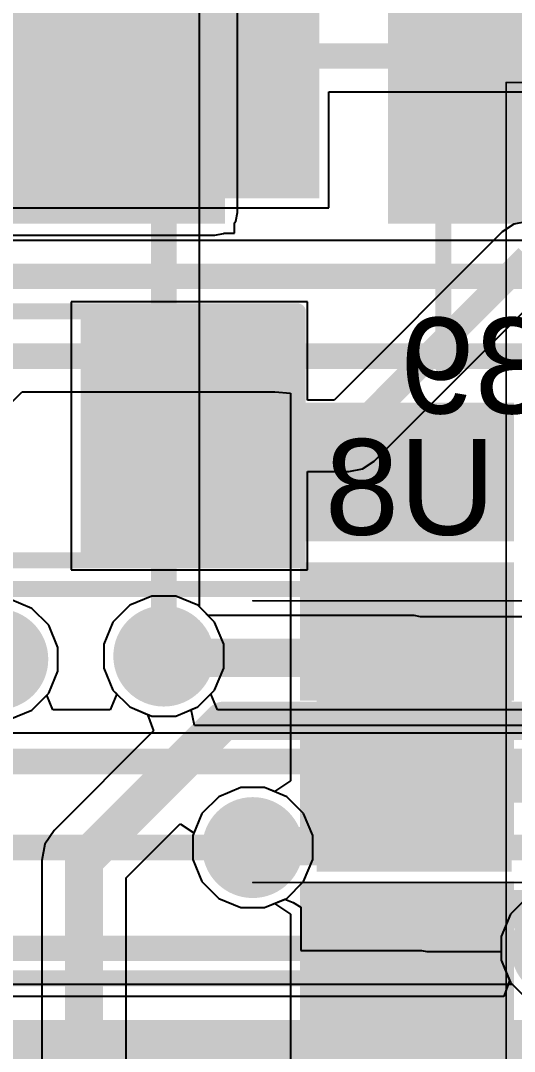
# Model space of a CAD drawing. Header units: inches. Extents: x 90 to 149.8, y 48.7 to 115.2.
# Drawn here: x 124.54 to 128.47, y 75.11 to 83.31 of the extents above; entities that cross this region are included whole.
import ezdxf

# ---------------------------------------------------------------- set-up
doc = ezdxf.new("R2010")
doc.units = ezdxf.units.IN
for name, color, linetype in [('Bottom Layer', 5, 'Continuous'), ('Bottom Overlay', 54, 'Continuous'), ('Bottom Paste', 16, 'Continuous'), ('Bottom Solder', 6, 'Continuous'), ('Layer 1', 16, 'Continuous'), ('Layer 2', 76, 'Continuous'), ('Mechanical 2', 216, 'Continuous'), ('Top Layer', 1, 'Continuous'), ('Top Overlay', 2, 'Continuous'), ('Top Paste', 8, 'Continuous'), ('Top Solder', 216, 'Continuous'), ('Via Holes', 16, 'Continuous')]:
    doc.layers.add(name, color=color, linetype=linetype)
doc.styles.add('Arial', font='', dxfattribs={"height": 0.2})
doc.styles.get('Arial').set_extended_font_data('Arial')

msp = doc.modelspace()

# ---------------------------------------------------------------- hatches: boundary and pattern name
at = {"layer": 'Bottom Layer'}
for points in [[(123.317, 81.788), (126.0856, 81.788), (126.0856, 83.5152), (123.317, 83.5152)], [(123.5656, 83.5016), (126.0656, 83.5016), (126.0656, 81.8016), (123.5656, 81.8016)], [(127.5656, 83.5016), (130.0656, 83.5016), (130.0656, 81.8016), (127.5656, 81.8016)], [(125.1204, 80.899), (126.6444, 80.899), (126.6444, 79.121), (125.1204, 79.121)], [(126.9474, 78.3922), (128.3974, 78.3922), (128.3974, 78.0922), (126.9474, 78.0922)], [(126.9474, 77.8922), (128.3974, 77.8922), (128.3974, 77.5922), (126.9474, 77.5922)], [(126.9474, 77.3922), (128.3974, 77.3922), (128.3974, 77.0922), (126.9474, 77.0922)], [(126.9474, 76.8922), (128.3974, 76.8922), (128.3974, 76.5922), (126.9474, 76.5922)], [(126.9474, 76.3922), (128.3974, 76.3922), (128.3974, 76.0922), (126.9474, 76.0922)]]:
    msp.add_hatch(color=5, dxfattribs=at).paths.add_polyline_path(points)
h = msp.add_hatch(color=5, dxfattribs=at)
edge = h.paths.add_edge_path()
edge.add_arc((124.3584, 78.232), 0.3, 0, 360)
h = msp.add_hatch(color=5, dxfattribs=at)
edge = h.paths.add_edge_path()
edge.add_arc((125.6792, 78.2574), 0.3, 0, 360)
h = msp.add_hatch(color=5, dxfattribs=at)
edge = h.paths.add_edge_path()
edge.add_arc((126.3872, 76.7334), 0.3, 0, 360)
at = {"layer": 'Bottom Paste'}
for points in [[(123.5656, 83.5016), (126.0656, 83.5016), (126.0656, 81.8016), (123.5656, 81.8016)], [(127.5656, 83.5016), (130.0656, 83.5016), (130.0656, 81.8016), (127.5656, 81.8016)], [(125.1204, 80.899), (126.6444, 80.899), (126.6444, 79.121), (125.1204, 79.121)], [(126.9474, 78.3922), (128.3974, 78.3922), (128.3974, 78.0922), (126.9474, 78.0922)], [(126.9474, 77.8922), (128.3974, 77.8922), (128.3974, 77.5922), (126.9474, 77.5922)], [(126.9474, 77.3922), (128.3974, 77.3922), (128.3974, 77.0922), (126.9474, 77.0922)], [(126.9474, 76.8922), (128.3974, 76.8922), (128.3974, 76.5922), (126.9474, 76.5922)], [(126.9474, 76.3922), (128.3974, 76.3922), (128.3974, 76.0922), (126.9474, 76.0922)]]:
    msp.add_hatch(color=16, dxfattribs=at).paths.add_polyline_path(points)
at = {"layer": 'Bottom Solder'}
for points in [[(123.464, 83.6032), (126.1672, 83.6032), (126.1672, 81.7), (123.464, 81.7)], [(127.464, 83.6032), (130.1672, 83.6032), (130.1672, 81.7), (127.464, 81.7)], [(125.0188, 81.0006), (126.746, 81.0006), (126.746, 79.0194), (125.0188, 79.0194)], [(126.8974, 78.4422), (128.4474, 78.4422), (128.4474, 78.0422), (126.8974, 78.0422)], [(126.8974, 77.9422), (128.4474, 77.9422), (128.4474, 77.5422), (126.8974, 77.5422)], [(126.8974, 77.4422), (128.4474, 77.4422), (128.4474, 77.0422), (126.8974, 77.0422)], [(126.8974, 76.9422), (128.4474, 76.9422), (128.4474, 76.5422), (126.8974, 76.5422)], [(126.8974, 76.4422), (128.4474, 76.4422), (128.4474, 76.0422), (126.8974, 76.0422)]]:
    msp.add_hatch(color=6, dxfattribs=at).paths.add_polyline_path(points)
h = msp.add_hatch(color=6, dxfattribs=at)
edge = h.paths.add_edge_path()
edge.add_arc((124.3584, 78.232), 0.4016, 0, 360)
h = msp.add_hatch(color=6, dxfattribs=at)
edge = h.paths.add_edge_path()
edge.add_arc((125.6792, 78.2574), 0.4016, 0, 360)
h = msp.add_hatch(color=6, dxfattribs=at)
edge = h.paths.add_edge_path()
edge.add_arc((126.3872, 76.7334), 0.4016, 0, 360)
h = msp.add_hatch(color=6, dxfattribs=at)
edge = h.paths.add_edge_path()
edge.add_arc((128.8432, 75.9316), 0.4016, 0, 360)
at = {"layer": 'Layer 1'}
h = msp.add_hatch(color=16, dxfattribs=at)
edge = h.paths.add_edge_path()
edge.add_arc((124.3584, 78.232), 0.3, 0, 360)
h = msp.add_hatch(color=16, dxfattribs=at)
edge = h.paths.add_edge_path()
edge.add_arc((125.6792, 78.2574), 0.3, 0, 360)
h = msp.add_hatch(color=16, dxfattribs=at)
edge = h.paths.add_edge_path()
edge.add_arc((126.3872, 76.7334), 0.3, 0, 360)
at = {"layer": 'Layer 2'}
h = msp.add_hatch(color=76, dxfattribs=at)
edge = h.paths.add_edge_path()
edge.add_arc((124.3584, 78.232), 0.3, 0, 360)
h = msp.add_hatch(color=76, dxfattribs=at)
edge = h.paths.add_edge_path()
edge.add_arc((125.6792, 78.2574), 0.3, 0, 360)
h = msp.add_hatch(color=76, dxfattribs=at)
edge = h.paths.add_edge_path()
edge.add_arc((126.3872, 76.7334), 0.3, 0, 360)
at = {"layer": 'Top Layer'}
for points in [[(124.645, 82.0032), (124.645, 83.5032), (125.545, 83.5032), (125.545, 82.0032)], [(125.915, 82.0032), (125.915, 83.5032), (126.815, 83.5032), (126.815, 82.0032)], [(128.365, 79.2732), (126.865, 79.2732), (126.865, 80.1732), (128.365, 80.1732)], [(128.365, 78.0032), (126.865, 78.0032), (126.865, 78.9032), (128.365, 78.9032)], [(128.365, 76.7332), (126.865, 76.7332), (126.865, 77.6332), (128.365, 77.6332)], [(128.365, 75.4632), (126.865, 75.4632), (126.865, 76.3632), (128.365, 76.3632)]]:
    msp.add_hatch(color=1, dxfattribs=at).paths.add_polyline_path(points)
h = msp.add_hatch(color=1, dxfattribs=at)
edge = h.paths.add_edge_path()
edge.add_arc((124.3584, 78.232), 0.3, 0, 360)
h = msp.add_hatch(color=1, dxfattribs=at)
edge = h.paths.add_edge_path()
edge.add_arc((125.6792, 78.2574), 0.3, 0, 360)
h = msp.add_hatch(color=1, dxfattribs=at)
edge = h.paths.add_edge_path()
edge.add_arc((126.3872, 76.7334), 0.3, 0, 360)
at = {"layer": 'Top Paste'}
for points in [[(124.645, 82.0032), (124.645, 83.5032), (125.545, 83.5032), (125.545, 82.0032)], [(125.915, 82.0032), (125.915, 83.5032), (126.815, 83.5032), (126.815, 82.0032)], [(128.365, 79.2732), (126.865, 79.2732), (126.865, 80.1732), (128.365, 80.1732)], [(128.365, 78.0032), (126.865, 78.0032), (126.865, 78.9032), (128.365, 78.9032)], [(128.365, 76.7332), (126.865, 76.7332), (126.865, 77.6332), (128.365, 77.6332)], [(128.365, 75.4632), (126.865, 75.4632), (126.865, 76.3632), (128.365, 76.3632)]]:
    msp.add_hatch(color=8, dxfattribs=at).paths.add_polyline_path(points)
at = {"layer": 'Top Solder'}
for points in [[(124.5434, 81.9016), (124.5434, 83.6048), (125.6466, 83.6048), (125.6466, 81.9016)], [(125.8134, 81.9016), (125.8134, 83.6048), (126.9166, 83.6048), (126.9166, 81.9016)], [(128.4666, 79.1716), (126.7634, 79.1716), (126.7634, 80.2748), (128.4666, 80.2748)], [(128.4666, 77.9016), (126.7634, 77.9016), (126.7634, 79.0048), (128.4666, 79.0048)], [(128.4666, 76.6316), (126.7634, 76.6316), (126.7634, 77.7348), (128.4666, 77.7348)], [(128.4666, 75.3616), (126.7634, 75.3616), (126.7634, 76.4648), (128.4666, 76.4648)], [(128.4666, 74.0916), (126.7634, 74.0916), (126.7634, 75.1948), (128.4666, 75.1948)]]:
    msp.add_hatch(color=216, dxfattribs=at).paths.add_polyline_path(points)
h = msp.add_hatch(color=216, dxfattribs=at)
edge = h.paths.add_edge_path()
edge.add_arc((124.3584, 78.232), 0.4016, 0, 360)
h = msp.add_hatch(color=216, dxfattribs=at)
edge = h.paths.add_edge_path()
edge.add_arc((125.6792, 78.2574), 0.4016, 0, 360)
h = msp.add_hatch(color=216, dxfattribs=at)
edge = h.paths.add_edge_path()
edge.add_arc((126.3872, 76.7334), 0.4016, 0, 360)
h = msp.add_hatch(color=216, dxfattribs=at)
edge = h.paths.add_edge_path()
edge.add_arc((128.8432, 75.9316), 0.4016, 0, 360)
at = {"layer": 'Via Holes'}
h = msp.add_hatch(color=7, dxfattribs=at)
edge = h.paths.add_edge_path()
edge.add_arc((125.6792, 78.2574), 0.15, 0, 360)
h = msp.add_hatch(color=7, dxfattribs=at)
edge = h.paths.add_edge_path()
edge.add_arc((126.3872, 76.7334), 0.15, 0, 360)

# ---------------------------------------------------------------- linework, layer by layer
at = {"layer": 'Bottom Layer'}
for p, q in [((126.2669, 81.788), (126.2669, 83.5152)), ((126.2531, 81.7186), (126.2669, 81.788)), ((126.2434, 81.7041), (126.2531, 81.7186)), ((128.5748, 81.7173), (128.4658, 81.6956)), ((126.155, 81.6205), (126.1599, 81.6238)), ((126.1599, 81.6238), (126.2434, 81.6238)), ((126.2434, 81.6238), (126.2434, 81.7041)), ((128.3734, 81.6338), (127.0344, 80.2949)), ((128.4658, 81.6956), (128.3734, 81.6338)), ((128.3734, 81.6338), (128.3734, 81.6338)), ((124.2857, 81.6067), (126.0856, 81.6067)), ((126.0856, 81.6067), (126.155, 81.6205)), ((126.8222, 81.0768), (124.9426, 81.0768)), ((124.9426, 81.0768), (124.9426, 78.9432)), ((126.8222, 80.2949), (126.8222, 81.0768)), ((127.3538, 79.8086), (128.6725, 81.1272)), ((127.0344, 80.2949), (126.8222, 80.2949)), ((127.1524, 79.7251), (127.2614, 79.7468)), ((127.2614, 79.7468), (127.3538, 79.8086)), ((126.8222, 78.9432), (126.8222, 79.7251)), ((126.8222, 79.7251), (127.1524, 79.7251)), ((127.1524, 79.7251), (127.1524, 79.7251)), ((124.9426, 78.9432), (126.8222, 78.9432)), ((124.6291, 78.6371), (124.4534, 78.7098)), ((125.5842, 78.7352), (125.4085, 78.6625)), ((125.7742, 78.7352), (125.5842, 78.7352)), ((125.9499, 78.6625), (125.7742, 78.7352)), ((124.7635, 78.5027), (124.6291, 78.6371)), ((125.4085, 78.6625), (125.2741, 78.5281)), ((126.0322, 78.5801), (125.9499, 78.6625)), ((125.2741, 78.5281), (125.2014, 78.3524)), ((127.6711, 78.5801), (126.0322, 78.5801)), ((127.722, 78.57), (127.6711, 78.5801)), ((128.5752, 78.57), (127.722, 78.57)), ((124.8362, 78.327), (124.7635, 78.5027)), ((125.2014, 78.3524), (125.2014, 78.1624)), ((124.8362, 78.137), (124.8362, 78.327)), ((124.7635, 77.9613), (124.8362, 78.137)), ((125.2014, 78.1624), (125.2741, 77.9867)), ((124.6291, 77.8269), (124.7635, 77.9613)), ((125.2741, 77.9867), (125.4085, 77.8523)), ((125.4085, 77.8523), (125.5503, 77.7936)), ((124.4534, 77.7542), (124.6291, 77.8269)), ((125.5503, 77.7936), (125.5985, 77.6623)), ((125.5985, 77.6623), (124.8061, 76.8699)), ((124.8061, 76.8699), (124.7332, 76.7606)), ((125.3809, 76.4923), (125.8108, 76.9223)), ((125.8108, 76.9223), (125.9185, 76.8503)), ((125.9185, 76.8503), (125.9094, 76.8284)), ((125.9094, 76.8284), (125.9094, 76.6384)), ((124.7332, 76.7606), (124.7075, 76.6318)), ((124.7075, 76.6318), (124.7075, 74.256)), ((125.9094, 76.6384), (125.9821, 76.4627)), ((125.3809, 74.256), (125.3809, 76.4923)), ((125.9821, 76.4627), (126.1165, 76.3283)), ((126.1165, 76.3283), (126.2922, 76.2556)), ((126.4822, 76.2556), (126.6426, 76.322)), ((126.6426, 76.322), (126.7102, 76.2965)), ((126.7102, 76.2965), (126.7696, 76.2605)), ((126.2922, 76.2556), (126.4822, 76.2556)), ((126.7696, 76.2605), (126.7696, 75.9144)), ((126.7696, 75.9144), (127.7294, 75.9144)), ((127.7294, 75.9144), (127.774, 75.9055)), ((127.774, 75.9055), (128.3654, 75.9055)), ((128.3654, 75.9055), (128.3654, 75.8366)), ((128.3654, 75.8366), (128.4381, 75.6609)), ((128.4381, 75.6609), (128.5725, 75.5265))]:
    msp.add_line(p, q, dxfattribs=at)
for points, const_width in [([(127.1524, 80.01), (128.5748, 81.4324)], 0.2032), ([(125.8824, 80.01), (127.1524, 80.01)], 0.2032), ([(125.6792, 78.2574), (125.6931, 78.2435)], 0.3048), ([(125.6931, 78.2435), (127.6711, 78.2435)], 0.3048), ([(125.0442, 76.6318), (126.1546, 77.7422)], 0.3048), ([(126.1546, 77.7422), (127.6724, 77.7422)], 0.3048), ([(127.6724, 77.7422), (128.7708, 77.7422)], 0.3048), ([(127.6724, 77.2422), (129.1043, 77.2422)], 0.3048), ([(126.3885, 76.753), (126.3885, 76.7559)], 0.3048), ([(126.3885, 76.753), (126.398, 76.7435)], 0.3048), ([(126.398, 76.7435), (127.6711, 76.7435)], 0.3048), ([(125.0442, 73.2282), (125.0442, 76.6318)], 0.3048), ([(127.774, 76.2422), (128.5326, 76.2422)], 0.3048), ([(128.5326, 76.2422), (128.8432, 75.9316)], 0.3048)]:
    msp.add_lwpolyline(points, dxfattribs=dict(at, const_width=const_width))
for points, const_width in [([(125.8316, 80.01, 1), (125.9332, 80.01, 1)], 0.1016), ([(127.1016, 80.01, 1), (127.2032, 80.01, 1)], 0.1016), ([(127.1016, 80.01, 1), (127.2032, 80.01, 1)], 0.1016), ([(125.603, 78.2574, 1), (125.7554, 78.2574, 1)], 0.1524), ([(125.6169, 78.2435, 1), (125.7693, 78.2435, 1)], 0.1524), ([(125.6169, 78.2435, 1), (125.7693, 78.2435, 1)], 0.1524), ([(127.5949, 78.2435, 1), (127.7473, 78.2435, 1)], 0.1524), ([(126.0784, 77.7422, 1), (126.2308, 77.7422, 1)], 0.1524), ([(126.0784, 77.7422, 1), (126.2308, 77.7422, 1)], 0.1524), ([(127.5962, 77.7422, 1), (127.7486, 77.7422, 1)], 0.1524), ([(127.5962, 77.7422, 1), (127.7486, 77.7422, 1)], 0.1524), ([(127.5962, 77.2422, 1), (127.7486, 77.2422, 1)], 0.1524), ([(126.3123, 76.7559, 1), (126.4647, 76.7559, 1)], 0.1524), ([(126.3123, 76.753, 1), (126.4647, 76.753, 1)], 0.1524), ([(126.3123, 76.753, 1), (126.4647, 76.753, 1)], 0.1524), ([(126.3218, 76.7435, 1), (126.4742, 76.7435, 1)], 0.1524), ([(126.3218, 76.7435, 1), (126.4742, 76.7435, 1)], 0.1524), ([(127.5949, 76.7435, 1), (127.7473, 76.7435, 1)], 0.1524), ([(124.968, 76.6318, 1), (125.1204, 76.6318, 1)], 0.1524), ([(124.968, 76.6318, 1), (125.1204, 76.6318, 1)], 0.1524), ([(127.6978, 76.2422, 1), (127.8502, 76.2422, 1)], 0.1524), ([(128.4564, 76.2422, 1), (128.6088, 76.2422, 1)], 0.1524), ([(128.4564, 76.2422, 1), (128.6088, 76.2422, 1)], 0.1524)]:
    msp.add_lwpolyline(points, format="xyb", close=True, dxfattribs=dict(at, const_width=const_width))
at = {"layer": 'Bottom Overlay', "const_width": 0.127}
for points in [[(124.1575, 81.2939), (128.8768, 81.2939)], [(122.4788, 81.0006), (126.746, 81.0006)], [(126.746, 79.0194), (126.746, 81.0006)], [(122.4788, 79.0194), (126.746, 79.0194)], [(123.9992, 78.7916), (126.9456, 78.7916)], [(126.9456, 78.5376), (126.9456, 78.7916)], [(126.9456, 75.6928), (126.9456, 75.9468)], [(123.9992, 75.6928), (126.9456, 75.6928)]]:
    msp.add_lwpolyline(points, dxfattribs=at)
at = {"layer": 'Bottom Overlay', "const_width": 0.0635}
for points in [[(126.7143, 81.0006, 1), (126.7777, 81.0006, 1)], [(126.7143, 81.0006, 1), (126.7777, 81.0006, 1)], [(126.7143, 79.0194, 1), (126.7777, 79.0194, 1)], [(126.7143, 79.0194, 1), (126.7777, 79.0194, 1)], [(126.9139, 78.7916, 1), (126.9774, 78.7916, 1)], [(126.9139, 78.7916, 1), (126.9774, 78.7916, 1)], [(126.9139, 78.5376, 1), (126.9774, 78.5376, 1)], [(126.9139, 75.9468, 1), (126.9774, 75.9468, 1)], [(126.9139, 75.6928, 1), (126.9774, 75.6928, 1)], [(126.9139, 75.6928, 1), (126.9774, 75.6928, 1)]]:
    msp.add_lwpolyline(points, format="xyb", close=True, dxfattribs=at)
at = {"layer": 'Layer 1'}
for p, q in [((125.9641, 78.6482), (125.9641, 85.3784)), ((126.0843, 78.5281), (125.9641, 78.6482)), ((126.157, 78.3524), (126.0843, 78.5281)), ((126.157, 78.1624), (126.157, 78.3524)), ((126.0843, 77.9867), (126.157, 78.1624)), ((125.9499, 77.8523), (126.0843, 77.9867)), ((125.8985, 77.8311), (125.9499, 77.8523)), ((125.9238, 77.7041), (125.8985, 77.8311)), ((131.0476, 77.7041), (125.9238, 77.7041)), ((121.8586, 75.6467), (128.4524, 75.6467)), ((128.4524, 75.6467), (128.5583, 75.5408))]:
    msp.add_line(p, q, dxfattribs=at)
at = {"layer": 'Layer 1', "const_width": 0.2032}
for points in [[(125.6792, 78.2574), (125.6792, 85.4964)], [(113.0046, 77.4192), (131.1656, 77.4192)], [(114.6048, 76.7334), (126.3872, 76.7334)], [(126.3872, 76.7334), (129.413, 76.7334)], [(117.74, 75.9316), (128.7358, 75.9316)]]:
    msp.add_lwpolyline(points, dxfattribs=at)
at = {"layer": 'Layer 1', "const_width": 0.1016}
for points in [[(125.6284, 78.2574, 1), (125.73, 78.2574, 1)], [(126.3364, 76.7334, 1), (126.438, 76.7334, 1)], [(126.3364, 76.7334, 1), (126.438, 76.7334, 1)]]:
    msp.add_lwpolyline(points, format="xyb", close=True, dxfattribs=at)
at = {"layer": 'Layer 2'}
for p, q in [((124.6291, 78.6371), (124.4534, 78.7098)), ((125.5842, 78.7352), (125.4085, 78.6625)), ((125.7742, 78.7352), (125.5842, 78.7352)), ((125.9499, 78.6625), (125.7742, 78.7352)), ((124.7635, 78.5027), (124.6291, 78.6371)), ((125.4085, 78.6625), (125.2741, 78.5281)), ((126.0843, 78.5281), (125.9499, 78.6625)), ((125.2741, 78.5281), (125.2014, 78.3524)), ((126.157, 78.3524), (126.0843, 78.5281)), ((124.8362, 78.327), (124.7635, 78.5027)), ((125.2014, 78.3524), (125.2014, 78.1624)), ((126.157, 78.1624), (126.157, 78.3524)), ((124.8362, 78.137), (124.8362, 78.327)), ((124.7635, 77.9613), (124.8362, 78.137)), ((125.2014, 78.1624), (125.2741, 77.9867)), ((126.0843, 77.9867), (126.157, 78.1624)), ((124.7485, 77.9464), (124.7635, 77.9613)), ((124.7971, 77.8291), (124.7485, 77.9464)), ((125.3048, 77.9561), (125.2522, 77.8291)), ((125.2741, 77.9867), (125.3048, 77.9561)), ((126.0536, 77.9561), (126.0843, 77.9867)), ((126.1062, 77.8291), (126.0536, 77.9561)), ((125.2522, 77.8291), (124.7971, 77.8291)), ((129.9458, 77.8291), (126.1062, 77.8291)), ((107.1551, 77.6478), (137.9443, 77.6478)), ((126.2922, 77.2112), (126.1165, 77.1385)), ((126.4822, 77.2112), (126.2922, 77.2112)), ((126.6579, 77.1385), (126.4822, 77.2112)), ((126.1165, 77.1385), (125.9821, 77.0041)), ((126.7923, 77.0041), (126.6579, 77.1385)), ((125.9821, 77.0041), (125.9094, 76.8284)), ((126.865, 76.8284), (126.7923, 77.0041)), ((125.9094, 76.8284), (125.9094, 76.6384)), ((126.865, 76.6384), (126.865, 76.8284)), ((125.9094, 76.6384), (125.9821, 76.4627)), ((126.7923, 76.4627), (126.865, 76.6384)), ((125.9821, 76.4627), (126.1165, 76.3283)), ((126.6579, 76.3283), (126.7923, 76.4627)), ((126.1165, 76.3283), (126.2922, 76.2556)), ((126.4822, 76.2556), (126.6579, 76.3283)), ((128.5725, 76.3367), (128.4381, 76.2023)), ((126.2922, 76.2556), (126.4822, 76.2556)), ((128.4381, 76.2023), (128.3654, 76.0266)), ((128.3654, 76.0266), (128.3654, 75.8366)), ((128.3654, 75.8366), (128.4321, 75.6756)), ((128.4321, 75.6756), (128.3846, 75.5486)), ((128.3846, 75.5486), (121.7637, 75.5486))]:
    msp.add_line(p, q, dxfattribs=at)
at = {"layer": 'Layer 2', "const_width": 0.5588}
msp.add_lwpolyline([(121.6406, 75.0824), (131.3434, 75.0824)], dxfattribs=at)
at = {"layer": 'Mechanical 2', "const_width": 0.0127}
for points in [[(128.4035, 82.8219), (139.4535, 82.8219)], [(128.4035, 69.8321), (128.4035, 82.8219)], [(126.3885, 78.6973), (130.2562, 78.6973)], [(126.3885, 76.4556), (130.2562, 76.4556)]]:
    msp.add_lwpolyline(points, dxfattribs=at)
at = {"layer": 'Mechanical 2', "const_width": 0.00635}
for points in [[(128.4004, 82.8219, 1), (128.4067, 82.8219, 1)], [(128.4004, 82.8219, 1), (128.4067, 82.8219, 1)], [(126.3854, 78.6973, 1), (126.3917, 78.6973, 1)], [(126.3854, 76.4556, 1), (126.3917, 76.4556, 1)]]:
    msp.add_lwpolyline(points, format="xyb", close=True, dxfattribs=at)
at = {"layer": 'Top Layer'}
for p, q in [((126.9928, 81.8254), (126.9928, 82.7477)), ((126.9928, 82.7477), (138.6422, 82.7477)), ((124.4528, 81.8254), (124.5798, 81.8254)), ((124.5798, 81.8254), (125.6102, 81.8254)), ((125.6102, 81.8254), (125.7228, 81.8254)), ((125.7228, 81.8254), (125.8498, 81.8254)), ((125.8498, 81.8254), (126.9928, 81.8254)), ((130.851, 81.5649), (124.0536, 81.5649)), ((121.9944, 77.802), (124.5526, 80.3601)), ((124.5526, 80.3601), (126.564, 80.3601)), ((126.564, 80.3601), (126.6872, 80.351)), ((126.6872, 80.351), (126.6872, 80.2331)), ((126.6872, 80.2331), (126.6872, 79.208)), ((126.6872, 79.208), (126.6872, 79.0954)), ((126.6872, 79.0954), (126.6872, 78.9684)), ((126.6872, 78.9684), (126.6872, 77.938)), ((124.6291, 78.6371), (124.4534, 78.7098)), ((125.5842, 78.7352), (125.4085, 78.6625)), ((125.7742, 78.7352), (125.5842, 78.7352)), ((125.9499, 78.6625), (125.7742, 78.7352)), ((124.7635, 78.5027), (124.6291, 78.6371)), ((125.4085, 78.6625), (125.2741, 78.5281)), ((126.0843, 78.5281), (125.9499, 78.6625)), ((125.2741, 78.5281), (125.2014, 78.3524)), ((126.157, 78.3524), (126.0843, 78.5281)), ((124.8362, 78.327), (124.7635, 78.5027)), ((125.2014, 78.3524), (125.2014, 78.1624)), ((126.157, 78.1624), (126.157, 78.3524)), ((124.8362, 78.137), (124.8362, 78.327)), ((124.7635, 77.9613), (124.8362, 78.137)), ((125.2014, 78.1624), (125.2741, 77.9867)), ((126.0843, 77.9867), (126.157, 78.1624)), ((124.6291, 77.8269), (124.7635, 77.9613)), ((125.2741, 77.9867), (125.4085, 77.8523)), ((125.9499, 77.8523), (126.0843, 77.9867)), ((126.6872, 77.938), (126.6872, 77.8254)), ((125.4085, 77.8523), (125.5842, 77.7796)), ((125.7742, 77.7796), (125.9499, 77.8523)), ((124.4534, 77.7542), (124.6291, 77.8269)), ((125.5842, 77.7796), (125.7742, 77.7796)), ((126.6872, 77.8254), (126.6872, 77.6984)), ((126.6872, 77.6984), (126.6872, 77.2638)), ((126.2922, 77.2112), (126.1165, 77.1385)), ((126.4822, 77.2112), (126.2922, 77.2112)), ((126.5602, 77.1789), (126.4822, 77.2112)), ((126.6872, 77.2638), (126.5602, 77.1789)), ((126.1165, 77.1385), (125.9821, 77.0041)), ((125.9821, 77.0041), (125.9094, 76.8284)), ((125.9094, 76.8284), (125.9094, 76.6384)), ((125.9094, 76.6384), (125.9821, 76.4627)), ((125.9821, 76.4627), (126.1165, 76.3283)), ((126.1165, 76.3283), (126.2922, 76.2556)), ((126.2922, 76.2556), (126.4822, 76.2556)), ((126.4822, 76.2556), (126.5602, 76.2879)), ((126.5602, 76.2879), (126.6872, 76.203)), ((126.6872, 76.203), (126.6872, 75.398)), ((126.6872, 75.398), (126.6872, 75.2854)), ((126.6872, 75.2854), (126.6872, 75.1584)), ((126.6872, 75.1584), (126.6872, 74.128))]:
    msp.add_line(p, q, dxfattribs=at)
for points, const_width in [([(125.095, 82.7532), (125.095, 84.4296)], 0.3048), ([(126.365, 82.931), (126.4666, 83.0326)], 0.2032), ([(126.4666, 83.0326), (138.7602, 83.0326)], 0.2032), ([(126.365, 82.7532), (126.365, 82.931)], 0.2032), ([(124.0536, 81.28), (130.969, 81.28)], 0.2032), ([(124.4346, 80.645), (129.159, 80.645)], 0.2032)]:
    msp.add_lwpolyline(points, dxfattribs=dict(at, const_width=const_width))
for points, const_width in [([(126.4158, 83.0326, 1), (126.5174, 83.0326, 1)], 0.1016), ([(126.4158, 83.0326, 1), (126.5174, 83.0326, 1)], 0.1016), ([(126.3142, 82.931, 1), (126.4158, 82.931, 1)], 0.1016), ([(126.3142, 82.931, 1), (126.4158, 82.931, 1)], 0.1016), ([(125.0188, 82.7532, 1), (125.1712, 82.7532, 1)], 0.1524), ([(126.3142, 82.7532, 1), (126.4158, 82.7532, 1)], 0.1016)]:
    msp.add_lwpolyline(points, format="xyb", close=True, dxfattribs=dict(at, const_width=const_width))
at = {"layer": 'Top Overlay', "const_width": 0.127}
for points in [[(127.1678, 83.0456), (127.9044, 83.0456)], [(127.9044, 80.5564), (127.9044, 83.0456)]]:
    msp.add_lwpolyline(points, dxfattribs=at)
at = {"layer": 'Top Overlay', "const_width": 0.0635}
for points in [[(127.1361, 83.0456, 1), (127.1996, 83.0456, 1)], [(127.8727, 83.0456, 1), (127.9362, 83.0456, 1)], [(127.8727, 83.0456, 1), (127.9362, 83.0456, 1)], [(127.8727, 80.5564, 1), (127.9362, 80.5564, 1)]]:
    msp.add_lwpolyline(points, format="xyb", close=True, dxfattribs=at)

# ---------------------------------------------------------------- texts
at = {"layer": 'Bottom Overlay', "style": 'Arial', "text_generation_flag": 2}
for s, p in [('R39', (129.5143, 80.1879)), ('U8', (128.3206, 79.2227))]:
    msp.add_text(s, height=0.762, dxfattribs=at).set_placement(p)

doc.saveas('drawing.dxf')
